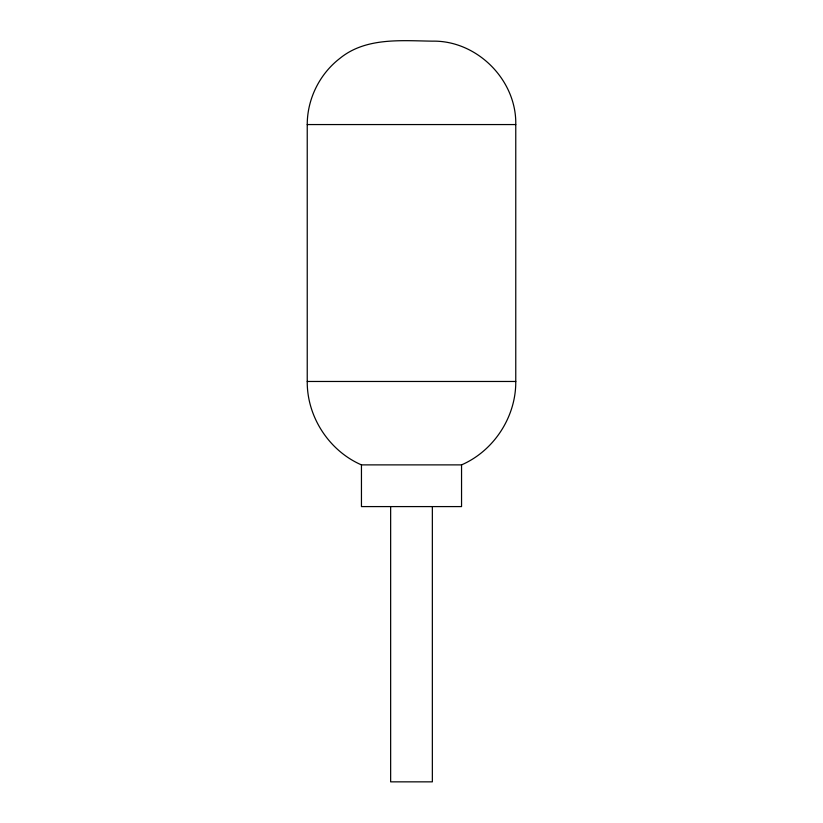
<?xml version="1.0" encoding="UTF-8"?>
<svg xmlns="http://www.w3.org/2000/svg" width="823" height="823" viewBox="0 0 823 823"><rect width="100%" height="100%" fill="white"/><g stroke="black" fill="none" stroke-linecap="round" stroke-linejoin="round"><path stroke-width="1.23" d="M515.764 381.471C516.072 416.777 493.934 450.829 461.549 464.882L361.451 464.882C329.066 450.829 306.928 416.777 307.236 381.471L307.236 124.561C307.246 98.997 319.591 73.967 339.868 58.392C365.813 37.169 401.223 40.739 432.353 41.15C476.939 40.214 516.7 79.975 515.764 124.561L515.764 381.471L307.236 381.471M307.236 124.561L515.764 124.561M461.549 464.882L461.549 506.587L361.451 506.587L361.451 464.882M432.353 506.587L432.353 781.85L390.647 781.85L390.647 506.587"/></g></svg>
